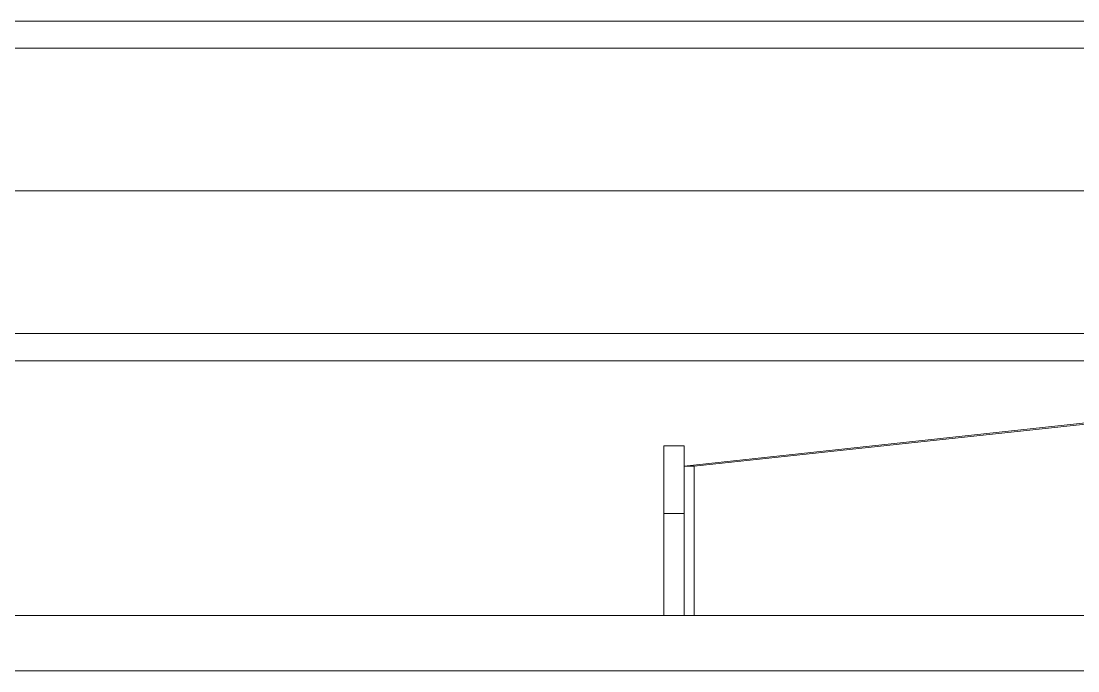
# Model space of a CAD drawing. Extents: x -681219 to -550379, y -242630 to -158199.
# Drawn here: x -658638.7 to -658327.5, y -208858 to -208666.7 of the extents above; entities that cross this region are included whole.
import ezdxf
from ezdxf.lldxf.tags import DXFTag

# ---------------------------------------------------------------- set-up
doc = ezdxf.new("R2010")
doc.units = 0
doc.header["$LTSCALE"] = 1000
doc.linetypes.add('DASHED2', pattern=[9.525, 6.35, -3.175])
doc.layers.get('0').update_dxf_attribs({"linetype": 'CONTINUOUS'})
doc.layers.add('future', color=4, linetype='DASHED2', lineweight=0)
tags = doc.linetypes.add('CENTER2', pattern=[28.575, 19.05, -3.175, 3.175, -3.175]).pattern_tags.tags
tags[10:11] = [DXFTag(74, 4), DXFTag(75, 0), DXFTag(340, '0'), DXFTag(46, 0.0), DXFTag(50, 0.0), DXFTag(44, 0.0), DXFTag(45, 0.0)]
tags[8:9] = [DXFTag(74, 4), DXFTag(75, 0), DXFTag(340, '0'), DXFTag(46, 0.0), DXFTag(50, 0.0), DXFTag(44, 0.0), DXFTag(45, 0.0)]
tags[6:7] = [DXFTag(74, 4), DXFTag(75, 0), DXFTag(340, '0'), DXFTag(46, 0.0), DXFTag(50, 0.0), DXFTag(44, 0.0), DXFTag(45, 0.0)]
tags[4:5] = [DXFTag(74, 4), DXFTag(75, 0), DXFTag(340, '0'), DXFTag(46, 0.0), DXFTag(50, 0.0), DXFTag(44, 0.0), DXFTag(45, 0.0)]

# ---------------------------------------------------------------- blocks, each defined once
blk = doc.blocks.new('12')
for p, q in [((1620.71, -208.7), (137.64, -208.7)), ((2510, -225), (108.97, -225)), ((885, -225), (885, -269)), ((888, -225), (888, -255)), ((894, -225), (894, -255)), ((894, -255), (888, -255)), ((888, -255), (888, -275)), ((894, -255), (894, -275)), ((728.71, -285.79), (885, -269)), ((888, -269), (731.71, -285.79)), ((885, -269), (888, -269)), ((894, -275), (888, -275)), ((1663, -300), (765.15, -300)), ((1663, -308), (711.7, -308)), ((1663, -392), (749.8, -392)), ((1663, -400), (750.87, -400))]:
    blk.add_line(p, q)
at = {"color": 8, "linetype": 'CENTER2'}
blk.add_line((1870.46, -350), (23.99, -350), dxfattribs=at)

msp = doc.modelspace()

# ---------------------------------------------------------------- block references
at = {"layer": 'future', "rotation": 180}
msp.add_blockref('12', (-657555.4609, -209066.6983), dxfattribs=at)

doc.saveas('drawing.dxf')
